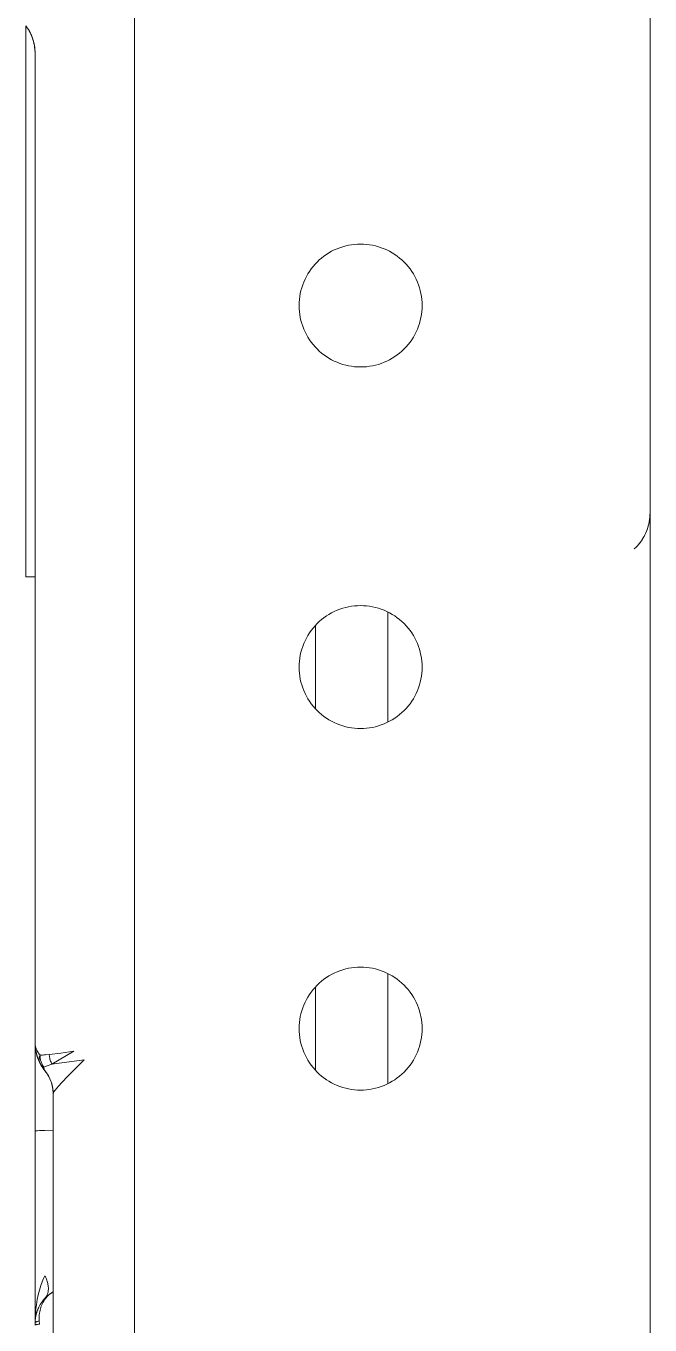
# Model space of a CAD drawing. Header units: millimetres. Extents: x -999 to 4635, y -962 to 3668.
# Drawn here: x -694.4 to -659.9, y 68.6 to 140.5 of the extents above; entities that cross this region are included whole.
import ezdxf

# ---------------------------------------------------------------- set-up
doc = ezdxf.new("R2010")
doc.units = ezdxf.units.MM
doc.layers.add('GORUNEN', color=7, linetype='Continuous', lineweight=9)

msp = doc.modelspace()

# ---------------------------------------------------------------- linework, layer by layer
at = {"layer": 'GORUNEN'}
for points in [[(-659.856, 35), (-659.856, 2515)], [(-688.356, 329.5), (-688.356, 35)], [(-694.356, 110), (-694.356, 140.464)], [(-694.356, 140.464), (-694.286, 140.367), (-694.221, 140.265), (-694.162, 140.162), (-694.108, 140.058), (-694.059, 139.95), (-694.015, 139.841), (-693.976, 139.73), (-693.943, 139.617), (-693.915, 139.502), (-693.892, 139.386), (-693.875, 139.269), (-693.863, 139.152), (-693.858, 139.058), (-693.856, 138.964)], [(-694.356, 140.464), (-694.288, 140.37), (-694.225, 140.272), (-694.166, 140.171), (-694.112, 140.067), (-694.063, 139.961), (-694.019, 139.852), (-693.98, 139.742), (-693.946, 139.63), (-693.918, 139.516), (-693.895, 139.401), (-693.877, 139.285), (-693.864, 139.168), (-693.859, 139.09), (-693.857, 139.012)], [(-694.356, 140.464), (-694.286, 140.367), (-694.221, 140.265), (-694.161, 140.161), (-694.106, 140.054), (-694.056, 139.944), (-694.012, 139.832), (-693.972, 139.718), (-693.939, 139.602), (-693.911, 139.485), (-693.889, 139.366), (-693.872, 139.246), (-693.861, 139.126), (-693.857, 139.045), (-693.856, 138.964)], [(-693.857, 139.043), (-693.864, 139.159), (-693.876, 139.276), (-693.893, 139.391), (-693.915, 139.506), (-693.943, 139.62), (-693.977, 139.732), (-694.015, 139.842), (-694.059, 139.95), (-694.086, 140.011), (-694.114, 140.071)], [(-693.857, 139.032), (-693.857, 139.032)], [(-693.856, 138.964), (-693.856, 96.821)], [(-693.856, 138.964), (-693.856, 84.225)], [(-675.856, 128.4), (-676.023, 128.396), (-676.189, 128.384), (-676.355, 128.363), (-676.519, 128.335), (-676.682, 128.298), (-676.843, 128.254), (-677.002, 128.201), (-677.157, 128.141), (-677.31, 128.074), (-677.459, 127.999), (-677.604, 127.916), (-677.745, 127.827), (-677.881, 127.731), (-678.013, 127.628), (-678.139, 127.519), (-678.26, 127.404), (-678.375, 127.283), (-678.484, 127.157), (-678.587, 127.025), (-678.683, 126.889), (-678.772, 126.748), (-678.855, 126.603), (-678.93, 126.454), (-678.997, 126.301), (-679.057, 126.145), (-679.11, 125.987), (-679.154, 125.826), (-679.191, 125.663), (-679.219, 125.499), (-679.24, 125.333), (-679.252, 125.167), (-679.256, 125)], [(-672.456, 125), (-672.46, 125.167), (-672.472, 125.333), (-672.493, 125.499), (-672.521, 125.663), (-672.558, 125.826), (-672.602, 125.987), (-672.655, 126.145), (-672.715, 126.301), (-672.783, 126.454), (-672.858, 126.603), (-672.94, 126.748), (-673.029, 126.889), (-673.125, 127.025), (-673.228, 127.157), (-673.337, 127.283), (-673.452, 127.404), (-673.573, 127.519), (-673.699, 127.628), (-673.831, 127.731), (-673.967, 127.827), (-674.108, 127.916), (-674.253, 127.999), (-674.402, 128.074), (-674.555, 128.141), (-674.711, 128.201), (-674.869, 128.254), (-675.03, 128.298), (-675.193, 128.335), (-675.357, 128.363), (-675.523, 128.384), (-675.689, 128.396), (-675.856, 128.4)], [(-679.256, 125), (-679.252, 124.833), (-679.24, 124.667), (-679.219, 124.501), (-679.191, 124.337), (-679.154, 124.174), (-679.11, 124.013), (-679.057, 123.855), (-678.997, 123.699), (-678.93, 123.546), (-678.855, 123.397), (-678.772, 123.252), (-678.683, 123.111), (-678.587, 122.975), (-678.484, 122.843), (-678.375, 122.717), (-678.26, 122.596), (-678.139, 122.481), (-678.013, 122.372), (-677.881, 122.269), (-677.745, 122.173), (-677.604, 122.084), (-677.459, 122.001), (-677.31, 121.926), (-677.157, 121.859), (-677.002, 121.799), (-676.843, 121.746), (-676.682, 121.702), (-676.519, 121.665), (-676.355, 121.637), (-676.189, 121.616), (-676.023, 121.604), (-675.856, 121.6)], [(-675.856, 121.6), (-675.689, 121.604), (-675.523, 121.616), (-675.357, 121.637), (-675.193, 121.665), (-675.03, 121.702), (-674.869, 121.746), (-674.711, 121.799), (-674.555, 121.859), (-674.402, 121.926), (-674.253, 122.001), (-674.108, 122.084), (-673.967, 122.173), (-673.831, 122.269), (-673.699, 122.372), (-673.573, 122.481), (-673.452, 122.596), (-673.337, 122.717), (-673.228, 122.843), (-673.125, 122.975), (-673.029, 123.111), (-672.94, 123.252), (-672.858, 123.397), (-672.783, 123.546), (-672.715, 123.699), (-672.655, 123.855), (-672.602, 124.013), (-672.558, 124.174), (-672.521, 124.337), (-672.493, 124.501), (-672.472, 124.667), (-672.46, 124.833), (-672.456, 125)], [(-660.727, 111.534), (-660.639, 111.619), (-660.555, 111.707), (-660.496, 111.774), (-660.438, 111.845), (-660.383, 111.918), (-660.33, 111.992), (-660.279, 112.069), (-660.231, 112.147), (-660.186, 112.226), (-660.144, 112.307), (-660.104, 112.39), (-660.067, 112.473), (-660.033, 112.558), (-660.002, 112.644), (-659.974, 112.731), (-659.949, 112.819), (-659.926, 112.908), (-659.907, 112.998), (-659.891, 113.088), (-659.878, 113.178), (-659.868, 113.269), (-659.861, 113.36), (-659.857, 113.44), (-659.856, 113.52)], [(-660.49, 111.782), (-660.41, 111.881), (-660.335, 111.984), (-660.265, 112.091), (-660.2, 112.201), (-660.141, 112.313), (-660.086, 112.429), (-660.038, 112.546), (-659.995, 112.666), (-659.957, 112.788), (-659.926, 112.912), (-659.9, 113.036), (-659.88, 113.162), (-659.866, 113.289), (-659.859, 113.404), (-659.856, 113.52)], [(-694.356, 110), (-693.856, 110)], [(-693.856, 110), (-693.856, 87)], [(-693.856, 110), (-693.856, 96.821)], [(-675.856, 108.4), (-676.023, 108.396), (-676.189, 108.384), (-676.355, 108.363), (-676.519, 108.335), (-676.682, 108.298), (-676.843, 108.254), (-677.002, 108.201), (-677.157, 108.141), (-677.31, 108.074), (-677.459, 107.999), (-677.604, 107.916), (-677.745, 107.827), (-677.881, 107.731), (-678.013, 107.628), (-678.139, 107.519), (-678.26, 107.404), (-678.375, 107.283), (-678.484, 107.157), (-678.587, 107.025), (-678.683, 106.889), (-678.772, 106.748), (-678.855, 106.603), (-678.93, 106.454), (-678.997, 106.301), (-679.057, 106.145), (-679.11, 105.987), (-679.154, 105.826), (-679.191, 105.663), (-679.219, 105.499), (-679.24, 105.333), (-679.252, 105.167), (-679.256, 105)], [(-672.456, 105), (-672.46, 105.167), (-672.472, 105.333), (-672.493, 105.499), (-672.521, 105.663), (-672.558, 105.826), (-672.602, 105.987), (-672.655, 106.145), (-672.715, 106.301), (-672.783, 106.454), (-672.858, 106.603), (-672.94, 106.748), (-673.029, 106.889), (-673.125, 107.025), (-673.228, 107.157), (-673.337, 107.283), (-673.452, 107.404), (-673.573, 107.519), (-673.699, 107.628), (-673.831, 107.731), (-673.967, 107.827), (-674.108, 107.916), (-674.253, 107.999), (-674.402, 108.074), (-674.555, 108.141), (-674.711, 108.201), (-674.869, 108.254), (-675.03, 108.298), (-675.193, 108.335), (-675.357, 108.363), (-675.523, 108.384), (-675.689, 108.396), (-675.856, 108.4)], [(-674.356, 101.949), (-674.356, 108.051)], [(-678.356, 107.304), (-678.356, 102.696)], [(-679.256, 105), (-679.252, 104.833), (-679.24, 104.667), (-679.219, 104.501), (-679.191, 104.337), (-679.154, 104.174), (-679.11, 104.013), (-679.057, 103.855), (-678.997, 103.699), (-678.93, 103.546), (-678.855, 103.397), (-678.772, 103.252), (-678.683, 103.111), (-678.587, 102.975), (-678.484, 102.843), (-678.375, 102.717), (-678.26, 102.596), (-678.139, 102.481), (-678.013, 102.372), (-677.881, 102.269), (-677.745, 102.173), (-677.604, 102.084), (-677.459, 102.001), (-677.31, 101.926), (-677.157, 101.859), (-677.002, 101.799), (-676.843, 101.746), (-676.682, 101.702), (-676.519, 101.665), (-676.355, 101.637), (-676.189, 101.616), (-676.023, 101.604), (-675.856, 101.6)], [(-675.856, 101.6), (-675.689, 101.604), (-675.523, 101.616), (-675.357, 101.637), (-675.193, 101.665), (-675.03, 101.702), (-674.869, 101.746), (-674.711, 101.799), (-674.555, 101.859), (-674.402, 101.926), (-674.253, 102.001), (-674.108, 102.084), (-673.967, 102.173), (-673.831, 102.269), (-673.699, 102.372), (-673.573, 102.481), (-673.452, 102.596), (-673.337, 102.717), (-673.228, 102.843), (-673.125, 102.975), (-673.029, 103.111), (-672.94, 103.252), (-672.858, 103.397), (-672.783, 103.546), (-672.715, 103.699), (-672.655, 103.855), (-672.602, 104.013), (-672.558, 104.174), (-672.521, 104.337), (-672.493, 104.501), (-672.472, 104.667), (-672.46, 104.833), (-672.456, 105)], [(-693.856, 84.411), (-693.856, 96.821)], [(-693.856, 96.821), (-693.856, 87)], [(-693.856, 85.743), (-693.856, 93.061)], [(-693.856, 93.061), (-693.856, 93.061)], [(-659.856, 89.38), (-659.856, 89.38)], [(-675.856, 88.4), (-676.023, 88.396), (-676.189, 88.384), (-676.355, 88.363), (-676.519, 88.335), (-676.682, 88.298), (-676.843, 88.254), (-677.002, 88.201), (-677.157, 88.141), (-677.31, 88.074), (-677.459, 87.999), (-677.604, 87.916), (-677.745, 87.827), (-677.881, 87.731), (-678.013, 87.628), (-678.139, 87.519), (-678.26, 87.404), (-678.375, 87.283), (-678.484, 87.157), (-678.587, 87.025), (-678.683, 86.889), (-678.772, 86.748), (-678.855, 86.603), (-678.93, 86.454), (-678.997, 86.301), (-679.057, 86.145), (-679.11, 85.987), (-679.154, 85.826), (-679.191, 85.663), (-679.219, 85.499), (-679.24, 85.333), (-679.252, 85.167), (-679.256, 85)], [(-672.456, 85), (-672.46, 85.167), (-672.472, 85.333), (-672.493, 85.499), (-672.521, 85.663), (-672.558, 85.826), (-672.602, 85.987), (-672.655, 86.145), (-672.715, 86.301), (-672.783, 86.454), (-672.858, 86.603), (-672.94, 86.748), (-673.029, 86.889), (-673.125, 87.025), (-673.228, 87.157), (-673.337, 87.283), (-673.452, 87.404), (-673.573, 87.519), (-673.699, 87.628), (-673.831, 87.731), (-673.967, 87.827), (-674.108, 87.916), (-674.253, 87.999), (-674.402, 88.074), (-674.555, 88.141), (-674.711, 88.201), (-674.869, 88.254), (-675.03, 88.298), (-675.193, 88.335), (-675.357, 88.363), (-675.523, 88.384), (-675.689, 88.396), (-675.856, 88.4)], [(-674.356, 81.949), (-674.356, 88.051)], [(-693.856, 87), (-693.856, 73)], [(-693.856, 75.945), (-693.856, 87)], [(-678.356, 87.304), (-678.356, 82.696)], [(-693.856, 79.37), (-693.856, 85.743)], [(-679.256, 85), (-679.252, 84.833), (-679.24, 84.667), (-679.219, 84.501), (-679.191, 84.337), (-679.154, 84.174), (-679.11, 84.013), (-679.057, 83.855), (-678.997, 83.699), (-678.93, 83.546), (-678.855, 83.397), (-678.772, 83.252), (-678.683, 83.111), (-678.587, 82.975), (-678.484, 82.843), (-678.375, 82.717), (-678.26, 82.596), (-678.139, 82.481), (-678.013, 82.372), (-677.881, 82.269), (-677.745, 82.173), (-677.604, 82.084), (-677.459, 82.001), (-677.31, 81.926), (-677.157, 81.859), (-677.002, 81.799), (-676.843, 81.746), (-676.682, 81.702), (-676.519, 81.665), (-676.355, 81.637), (-676.189, 81.616), (-676.023, 81.604), (-675.856, 81.6)], [(-675.856, 81.6), (-675.689, 81.604), (-675.523, 81.616), (-675.357, 81.637), (-675.193, 81.665), (-675.03, 81.702), (-674.869, 81.746), (-674.711, 81.799), (-674.555, 81.859), (-674.402, 81.926), (-674.253, 82.001), (-674.108, 82.084), (-673.967, 82.173), (-673.831, 82.269), (-673.699, 82.372), (-673.573, 82.481), (-673.452, 82.596), (-673.337, 82.717), (-673.228, 82.843), (-673.125, 82.975), (-673.029, 83.111), (-672.94, 83.252), (-672.858, 83.397), (-672.783, 83.546), (-672.715, 83.699), (-672.655, 83.855), (-672.602, 84.013), (-672.558, 84.174), (-672.521, 84.337), (-672.493, 84.501), (-672.472, 84.667), (-672.46, 84.833), (-672.456, 85)], [(-693.856, 84.337), (-693.856, 84.411)], [(-693.856, 84.337), (-693.856, 84.329)], [(-693.856, 84.337), (-693.856, 84.337)], [(-693.856, 84.329), (-693.856, 84.246)], [(-693.856, 84.246), (-693.856, 84.225)], [(-693.582, 83.087), (-693.631, 83.189), (-693.676, 83.293), (-693.715, 83.397), (-693.749, 83.499), (-693.778, 83.603), (-693.802, 83.708), (-693.822, 83.814), (-693.838, 83.921), (-693.848, 84.028), (-693.854, 84.135), (-693.856, 84.225), (-693.856, 84.246)], [(-693.829, 83.857), (-693.844, 83.979), (-693.853, 84.102), (-693.856, 84.225)], [(-693.856, 84.219), (-693.856, 84.225)], [(-693.856, 84.219), (-693.856, 84.225)], [(-693.581, 83.541), (-693.625, 83.595), (-693.661, 83.643), (-693.69, 83.687), (-693.717, 83.731), (-693.741, 83.774), (-693.763, 83.818), (-693.782, 83.863), (-693.799, 83.907), (-693.814, 83.952), (-693.827, 83.997), (-693.837, 84.042), (-693.846, 84.087), (-693.851, 84.128), (-693.854, 84.165), (-693.855, 84.192), (-693.856, 84.219)], [(-693.725, 83.426), (-693.761, 83.541), (-693.791, 83.657), (-693.812, 83.757), (-693.829, 83.857)], [(-693.725, 83.426), (-693.761, 83.541), (-693.791, 83.657), (-693.812, 83.757), (-693.829, 83.857)], [(-693.829, 83.857), (-693.829, 83.857)], [(-693.582, 83.087), (-693.632, 83.189), (-693.676, 83.294), (-693.716, 83.4), (-693.751, 83.509), (-693.781, 83.618), (-693.803, 83.711), (-693.82, 83.804)], [(-693.585, 83.092), (-693.637, 83.201), (-693.684, 83.313), (-693.725, 83.426)], [(-693.581, 83.085), (-693.589, 83.101), (-693.597, 83.118), (-693.603, 83.135), (-693.609, 83.152), (-693.614, 83.17), (-693.619, 83.188), (-693.623, 83.206), (-693.626, 83.224), (-693.628, 83.243), (-693.63, 83.262), (-693.631, 83.281), (-693.631, 83.3), (-693.631, 83.32), (-693.63, 83.339), (-693.628, 83.359), (-693.626, 83.379), (-693.623, 83.399), (-693.619, 83.419), (-693.614, 83.439), (-693.609, 83.459), (-693.603, 83.48), (-693.597, 83.5), (-693.589, 83.521), (-693.581, 83.541)], [(-693.581, 83.541), (-693.516, 83.538), (-693.443, 83.539), (-693.365, 83.542), (-693.275, 83.548), (-693.072, 83.565)], [(-693.367, 82.872), (-693.395, 82.91), (-693.421, 82.949), (-693.446, 82.989), (-693.468, 83.031), (-693.489, 83.074), (-693.507, 83.119), (-693.524, 83.164), (-693.539, 83.21), (-693.551, 83.257), (-693.561, 83.305), (-693.57, 83.353), (-693.576, 83.402), (-693.58, 83.451), (-693.581, 83.496), (-693.581, 83.541)], [(-693.581, 83.541), (-693.581, 83.541), (-693.581, 83.541)], [(-691.704, 83.744), (-692.426, 83.643), (-693.072, 83.565)], [(-692.922, 83.033), (-692.948, 83.086), (-692.971, 83.141), (-692.993, 83.197), (-693.012, 83.255), (-693.029, 83.314), (-693.043, 83.373), (-693.055, 83.434), (-693.065, 83.495), (-693.069, 83.53), (-693.072, 83.565)], [(-691.704, 83.744), (-692.922, 83.033)], [(-693.581, 83.085), (-693.585, 83.092)], [(-693.581, 83.085), (-693.585, 83.092)], [(-693.581, 83.084), (-693.581, 83.085)], [(-693.367, 82.872), (-693.391, 82.885), (-693.413, 82.9), (-693.435, 82.915), (-693.455, 82.931), (-693.475, 82.948), (-693.493, 82.965), (-693.509, 82.981), (-693.522, 82.997), (-693.535, 83.012), (-693.547, 83.029), (-693.558, 83.045), (-693.569, 83.062), (-693.575, 83.074), (-693.581, 83.085)], [(-693.581, 83.085), (-693.581, 83.084)], [(-693.426, 82.823), (-693.479, 82.905), (-693.531, 82.992), (-693.581, 83.084)], [(-693.503, 82.944), (-693.54, 83.009), (-693.576, 83.075)], [(-693.502, 82.941), (-693.54, 83.008), (-693.576, 83.075)], [(-693.402, 82.788), (-693.431, 82.83)], [(-693.361, 82.732), (-693.429, 82.827)], [(-693.401, 82.786), (-693.426, 82.823)], [(-693.401, 82.787), (-693.426, 82.823)], [(-693.402, 82.787), (-693.402, 82.787)], [(-693.391, 82.773), (-693.401, 82.787)], [(-693.394, 82.777), (-693.401, 82.786)], [(-693.377, 82.753), (-693.394, 82.777)], [(-693.377, 82.753), (-693.394, 82.777)], [(-693.359, 82.729), (-693.389, 82.77)], [(-693.361, 82.731), (-693.377, 82.753)], [(-693.367, 82.872), (-693.287, 82.898), (-693.179, 82.937), (-692.922, 83.033)], [(-693.323, 82.685), (-693.329, 82.695), (-693.335, 82.707), (-693.339, 82.715), (-693.343, 82.724), (-693.346, 82.734), (-693.35, 82.744), (-693.353, 82.754), (-693.355, 82.764), (-693.358, 82.775), (-693.36, 82.786), (-693.362, 82.801), (-693.365, 82.818), (-693.366, 82.836), (-693.367, 82.854), (-693.367, 82.872)], [(-693.358, 82.727), (-693.361, 82.731)], [(-693.361, 82.731), (-693.358, 82.727)], [(-693.353, 82.721), (-693.358, 82.727)], [(-693.324, 82.685), (-693.335, 82.699), (-693.347, 82.713), (-693.358, 82.727)], [(-693.301, 82.653), (-693.358, 82.727)], [(-693.358, 82.727), (-693.353, 82.721)], [(-693.331, 82.692), (-693.353, 82.721)], [(-693.301, 82.653), (-693.35, 82.716)], [(-693.301, 82.653), (-693.331, 82.692)], [(-693.331, 82.692), (-693.301, 82.654)], [(-693.301, 82.653), (-693.308, 82.663), (-693.316, 82.674), (-693.324, 82.685)], [(-692.856, 81.412), (-692.859, 81.502), (-692.865, 81.593), (-692.876, 81.685), (-692.891, 81.776), (-692.911, 81.868), (-692.935, 81.958), (-692.963, 82.048), (-692.996, 82.136), (-693.033, 82.223), (-693.074, 82.309), (-693.119, 82.392), (-693.168, 82.472), (-693.22, 82.551), (-693.27, 82.619), (-693.323, 82.685)], [(-693.301, 82.653), (-693.245, 82.581), (-693.192, 82.505), (-693.143, 82.428), (-693.097, 82.348), (-693.055, 82.267), (-693.017, 82.183), (-692.983, 82.098), (-692.953, 82.011), (-692.927, 81.923), (-692.905, 81.834), (-692.887, 81.744), (-692.873, 81.654), (-692.863, 81.563), (-692.858, 81.479), (-692.856, 81.396)], [(-693.169, 82.47), (-693.21, 82.533), (-693.254, 82.594), (-693.301, 82.653)], [(-692.922, 83.033), (-691.134, 83.269)], [(-692.856, 81.403), (-692.856, 81.405), (-692.856, 81.407), (-692.856, 81.409), (-692.855, 81.411), (-692.855, 81.414), (-692.854, 81.416), (-692.854, 81.418), (-692.853, 81.422), (-692.851, 81.426), (-692.85, 81.43), (-692.847, 81.436), (-692.844, 81.443), (-692.84, 81.451), (-692.834, 81.462), (-692.827, 81.475), (-692.815, 81.494), (-692.8, 81.517), (-692.775, 81.552), (-692.731, 81.611), (-692.671, 81.686), (-692.549, 81.829), (-692.401, 81.994), (-692.033, 82.383), (-691.134, 83.269)], [(-692.856, 81.396), (-692.858, 81.487), (-692.864, 81.577), (-692.875, 81.668), (-692.889, 81.759), (-692.908, 81.849), (-692.927, 81.923), (-692.949, 81.997)], [(-692.856, 81.403), (-692.856, 81.412)], [(-692.856, 81.403), (-692.856, 81.412)], [(-692.856, 81.403), (-692.856, 81.403)], [(-692.856, 33.904), (-692.856, 81.403)], [(-692.856, 81.396), (-692.856, 81.397)], [(-692.856, 81.396), (-692.856, 81.396)], [(-693.856, 79.329), (-693.856, 79.37)], [(-693.856, 79.329), (-693.856, 79.329), (-693.856, 79.329), (-693.856, 79.329), (-693.856, 79.329), (-693.856, 79.329), (-693.856, 79.33), (-693.856, 79.33), (-693.856, 79.33), (-693.856, 79.33), (-693.856, 79.33), (-693.856, 79.33), (-693.856, 79.33), (-693.856, 79.33), (-693.856, 79.33), (-693.856, 79.33), (-693.856, 79.33), (-693.856, 79.33), (-693.855, 79.331), (-693.855, 79.331), (-693.855, 79.331), (-693.855, 79.331), (-693.855, 79.331), (-693.855, 79.331), (-693.855, 79.331), (-693.854, 79.331), (-693.854, 79.332), (-693.854, 79.332), (-693.854, 79.332), (-693.853, 79.332), (-693.853, 79.333), (-693.852, 79.333), (-693.851, 79.333), (-693.85, 79.334), (-693.849, 79.334), (-693.847, 79.335), (-693.845, 79.335), (-693.842, 79.336), (-693.838, 79.337), (-693.831, 79.338), (-693.82, 79.34), (-693.798, 79.343), (-693.72, 79.351), (-693.609, 79.358), (-693.307, 79.37)], [(-693.856, 75.945), (-693.856, 79.329)], [(-693.856, 75.945), (-693.856, 79.329)], [(-692.856, 79.384), (-693.307, 79.37)], [(-693.856, 68.702), (-693.856, 75.945)], [(-693.856, 73), (-693.856, 68.705)], [(-693.856, 68.702), (-693.848, 69.043), (-693.824, 69.382), (-693.784, 69.718), (-693.734, 70.016), (-693.678, 70.278), (-693.61, 70.535), (-693.532, 70.784), (-693.453, 71.001), (-693.383, 71.168), (-693.307, 71.33)], [(-693.307, 70.078), (-693.288, 70.099), (-693.27, 70.121), (-693.253, 70.144), (-693.237, 70.168), (-693.221, 70.193), (-693.207, 70.218), (-693.194, 70.245), (-693.181, 70.273), (-693.17, 70.302), (-693.16, 70.331), (-693.151, 70.362), (-693.143, 70.393), (-693.136, 70.425), (-693.131, 70.458), (-693.126, 70.492), (-693.123, 70.526), (-693.121, 70.561), (-693.12, 70.597), (-693.12, 70.633), (-693.121, 70.67), (-693.124, 70.708), (-693.128, 70.746), (-693.133, 70.784), (-693.141, 70.836), (-693.153, 70.896), (-693.168, 70.956), (-693.184, 71.016), (-693.204, 71.077), (-693.225, 71.138), (-693.249, 71.199), (-693.274, 71.26), (-693.29, 71.295), (-693.307, 71.33)], [(-693.856, 68.702), (-693.854, 68.788), (-693.849, 68.874), (-693.839, 68.959), (-693.827, 69.044), (-693.81, 69.128), (-693.79, 69.211), (-693.767, 69.293), (-693.749, 69.348), (-693.73, 69.402), (-693.71, 69.451), (-693.68, 69.52), (-693.644, 69.597), (-693.608, 69.667), (-693.569, 69.734), (-693.525, 69.803), (-693.477, 69.873), (-693.428, 69.938), (-693.38, 69.997), (-693.33, 70.054), (-693.278, 70.109), (-693.223, 70.161), (-693.167, 70.212), (-693.108, 70.261), (-693.048, 70.307), (-692.999, 70.343), (-692.952, 70.375), (-692.904, 70.405), (-692.856, 70.434)], [(-693.627, 68.834), (-693.631, 68.921), (-693.632, 69.007), (-693.628, 69.092), (-693.622, 69.176), (-693.612, 69.259), (-693.598, 69.34), (-693.581, 69.42), (-693.561, 69.498), (-693.538, 69.575), (-693.511, 69.649), (-693.482, 69.722), (-693.449, 69.792), (-693.413, 69.86), (-693.375, 69.926), (-693.334, 69.989), (-693.29, 70.05), (-693.243, 70.108), (-693.195, 70.163), (-693.144, 70.215), (-693.091, 70.265), (-693.041, 70.307), (-692.995, 70.343), (-692.947, 70.377), (-692.902, 70.406), (-692.856, 70.434)], [(-692.98, 70.356), (-692.926, 70.392), (-692.891, 70.413), (-692.856, 70.434)], [(-692.856, 70.434), (-692.905, 70.405), (-692.935, 70.385), (-692.966, 70.366)], [(-692.862, 70.43), (-692.863, 70.429)], [(-692.862, 70.431), (-692.862, 70.43)], [(-692.862, 70.431), (-692.862, 70.43)], [(-692.858, 70.432), (-692.858, 70.433)], [(-693.307, 70.078), (-693.272, 70.115), (-693.236, 70.15)], [(-693.856, 68.702), (-693.855, 68.778), (-693.85, 68.854), (-693.843, 68.93), (-693.833, 69.006), (-693.82, 69.08), (-693.804, 69.154), (-693.785, 69.227), (-693.764, 69.3), (-693.74, 69.371), (-693.714, 69.441), (-693.685, 69.511), (-693.654, 69.578)], [(-693.856, 68.702), (-693.854, 68.799), (-693.847, 68.895), (-693.835, 68.99), (-693.819, 69.085), (-693.798, 69.179), (-693.773, 69.271), (-693.744, 69.362), (-693.724, 69.416), (-693.702, 69.471)], [(-693.855, 68.757), (-693.851, 68.848), (-693.842, 68.94), (-693.829, 69.031), (-693.812, 69.122), (-693.79, 69.212), (-693.764, 69.301), (-693.743, 69.364), (-693.72, 69.426)], [(-693.855, 68.757), (-693.851, 68.85), (-693.845, 68.91), (-693.838, 68.97), (-693.827, 69.039), (-693.813, 69.115), (-693.795, 69.19), (-693.775, 69.265), (-693.752, 69.339), (-693.737, 69.383), (-693.72, 69.426)], [(-693.732, 69.395), (-693.72, 69.426)], [(-693.732, 69.395), (-693.72, 69.426)], [(-693.627, 68.834), (-693.682, 68.819), (-693.722, 68.805), (-693.749, 68.795), (-693.77, 68.786), (-693.786, 68.778), (-693.798, 68.771), (-693.809, 68.765), (-693.817, 68.759), (-693.824, 68.754), (-693.83, 68.749), (-693.834, 68.745), (-693.838, 68.741), (-693.841, 68.738), (-693.844, 68.734), (-693.846, 68.732), (-693.848, 68.729), (-693.849, 68.726), (-693.851, 68.723), (-693.852, 68.721), (-693.853, 68.719), (-693.854, 68.717), (-693.854, 68.714), (-693.855, 68.712), (-693.855, 68.71), (-693.856, 68.708), (-693.856, 68.706), (-693.856, 68.704), (-693.856, 68.703), (-693.856, 68.702)], [(-693.856, 68.702), (-693.855, 68.757)], [(-693.856, 68.708), (-693.856, 68.709)], [(-693.856, 68.709), (-693.856, 68.702)], [(-693.856, 68.702), (-693.856, 68.703)], [(-693.856, 68.702), (-693.856, 68.702)], [(-693.856, 68.603), (-693.856, 68.702)], [(-693.611, 68.647), (-693.744, 68.634), (-693.793, 68.626), (-693.816, 68.622), (-693.829, 68.619), (-693.836, 68.616), (-693.842, 68.615), (-693.845, 68.613), (-693.847, 68.612), (-693.849, 68.611), (-693.85, 68.61), (-693.851, 68.61), (-693.852, 68.609), (-693.853, 68.609), (-693.853, 68.608), (-693.854, 68.608), (-693.854, 68.607), (-693.855, 68.607), (-693.855, 68.607), (-693.855, 68.606), (-693.855, 68.606), (-693.855, 68.606), (-693.856, 68.605), (-693.856, 68.605), (-693.856, 68.605), (-693.856, 68.605), (-693.856, 68.605), (-693.856, 68.604), (-693.856, 68.604), (-693.856, 68.604), (-693.856, 68.604), (-693.856, 68.604), (-693.856, 68.603)], [(-693.824, 68.62), (-693.818, 68.621)], [(-693.817, 68.622), (-693.794, 68.626), (-693.766, 68.631), (-693.722, 68.636), (-693.67, 68.642), (-693.611, 68.647)], [(-693.611, 68.647), (-693.627, 68.834)]]:
    msp.add_lwpolyline(points, dxfattribs=at)

doc.saveas('drawing.dxf')
